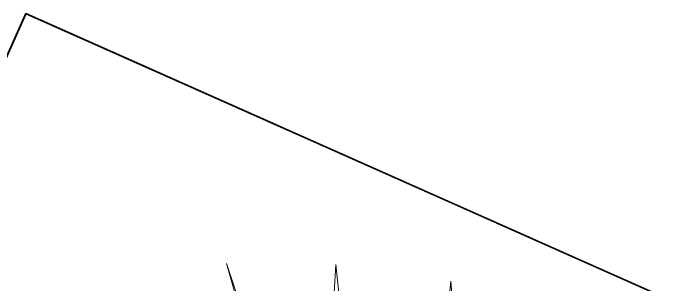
# Model space of a CAD drawing. Header units: inches. Extents: x 4350 to 28384, y -6772 to 993.
# Drawn here: x 8049.1 to 8373.8, y 862 to 993.1 of the extents above; entities that cross this region are included whole.
import ezdxf

# ---------------------------------------------------------------- set-up
doc = ezdxf.new("R2010")
doc.units = ezdxf.units.IN
doc.header["$MEASUREMENT"] = 0
doc.layers.add('nascosti', color=1, linetype='Continuous')

msp = doc.modelspace()

# ---------------------------------------------------------------- linework, layer by layer
at = {"layer": 'nascosti'}
msp.add_line((7805.09, 431.73), (8054.84, 992.92), dxfattribs=at)
for points in [[(7241.67, -834.3), (9068.89, -1647.48), (9882.06, 179.75), (8054.84, 992.92)], [(7241.8, -834), (9068.89, -1647.48), (9882.36, 179.62), (8055.27, 993.09)]]:
    msp.add_lwpolyline(points, close=True, dxfattribs=at)
at = {"layer": 'nascosti', "linetype": 'Continuous', "lineweight": 0}
for points in [[(8157.2, 856.72), (8151.99, 872.18), (8157.22, 853.5)], [(8208.21, 839.51), (8204.86, 871.74), (8202.44, 831.11)], [(8261.7, 846.81), (8260.34, 863.57), (8258.48, 843.57)]]:
    msp.add_lwpolyline(points, dxfattribs=at)

doc.saveas('drawing.dxf')
